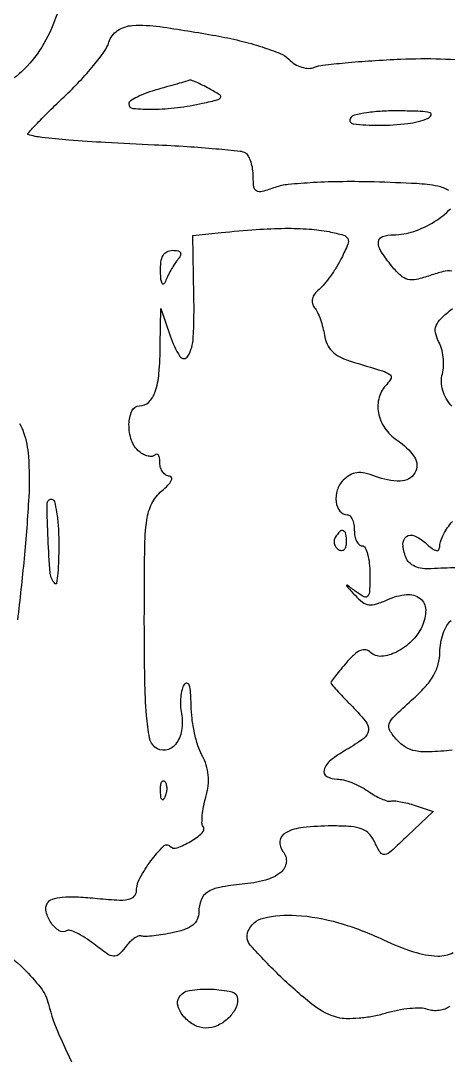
# Model space of a CAD drawing. Extents: x 0 to 5034, y 0 to 2560.
# Drawn here: x 210.1 to 265.1, y 1911.5 to 2044.5 of the extents above; entities that cross this region are included whole.
import ezdxf

# ---------------------------------------------------------------- set-up
doc = ezdxf.new("R2010")
doc.units = 0

msp = doc.modelspace()

# ---------------------------------------------------------------- linework, layer by layer
for points in [[(341.852117, 1939.350626, -0.000001), (341.786287, 1940.842617, -0.000001), (341.715654, 1942.443628, -0.000002)], [(215.9946, 2048.880394, -0.027119), (214.051073, 2043.520542, -0.06195), (211.896142, 2039.80725, -0.071894), (209.120788, 2037.074387, -0.048723)], [(265.169442, 2022.699086, 0.084272), (263.721603, 2023.242929, 0.035195), (261.01468, 2023.571551, 0.005341), (255.567583, 2023.788273, 0.009793), (251.566346, 2023.826279, 0.011164), (247.738108, 2023.702153, 0.010392), (244.503226, 2023.457385, 0.059852), (242.829167, 2023.090292, -0.016941), (241.140302, 2022.564994, -0.184025), (240.442857, 2022.632371, -0.250743), (240.087115, 2023.131563, -0.031961), (240, 2024.493003, 0.036703), (239.929607, 2025.450672, 0.040809), (239.719853, 2026.353349, 0.044783), (239.413135, 2027.080027, 0.132853), (239.046307, 2027.471381, 0.112556), (238.312248, 2027.722327, 0.003681), (235.201346, 2028.027789, 0.006879), (231.502241, 2028.312282, 0.004711), (227.296307, 2028.537847, -0.002852), (221.010833, 2028.851513, -0.006628), (216.30388, 2029.175961, -0.007379), (212.838657, 2029.512562, -0.044757), (211.073102, 2029.872377, -0.553933), (211.026535, 2030.041569, -0.003847), (212.254787, 2031.357823, -0.00913), (213.789207, 2032.918923, -0.005219), (215.695331, 2034.75, 0.015219), (217.679245, 2036.733595, 0.016966), (219.465479, 2038.765625, 0.016491), (220.86378, 2040.589036, 0.080566), (221.439616, 2041.75, -0.171095), (222.555095, 2043.252705, -0.133628), (224.492592, 2043.911245, -0.051915), (228.005014, 2043.764421, -0.007245), (235.19819, 2042.603564, -0.015682), (238.291722, 2041.957596, -0.019007), (241.143739, 2041.152207, -0.018476), (243.464873, 2040.304443, -0.099897), (244.577129, 2039.565728, 0.058323), (245.357051, 2038.949247, 0.062477), (246.240933, 2038.546469, 0.068376), (247.118185, 2038.399269, 0.103031), (247.878939, 2038.534271, -0.066127), (248.958514, 2038.808674, -0.005606), (251.814438, 2039.111481, -0.007356), (255.24329, 2039.385373, -0.005627), (259, 2039.587469, -0.036915), (269.18077, 2039.268655, -0.019981)], [(265.519858, 2012.338019, 0.086887), (264.433658, 2012.26385, 0.023482), (262.773515, 2011.771202, -0.026899), (260.984096, 2011.253462, -0.116323), (259.885308, 2011.257579, -0.128502), (258.962783, 2011.750774, -0.03591), (257.835, 2012.955439, -0.02557), (256.416786, 2014.902483, -0.15918), (256.100432, 2016.078954, -0.307161), (256.62115, 2016.765276, -0.08161), (258.04966, 2017, 0.08213), (260.640373, 2017.428441, 0.056917), (263.33008, 2018.699619, 0.061126), (265.35782, 2020.33036, 0.244833)], [(265.533434, 1994.963056, -0.053537), (264.829131, 1995.931886, -0.059805), (264.377493, 1996.993728, -0.062972), (264.205338, 1998.081874, -0.07185), (264.323429, 1999.128792, 0.055848), (264.466332, 2000.112932, 0.036823), (264.419417, 2001.256666, 0.036895), (264.205799, 2002.377277, 0.057381), (263.844312, 2003.290905, -0.071191), (263.437491, 2004.407979, -0.152322), (263.523848, 2005.312293, -0.102706), (264.159755, 2006.237385, -0.022691), (265.616235, 2007.510984, 0.018712)], [(209.955879, 1992.725974, -0.038441), (210.471638, 1991.559909, -0.035679), (210.875752, 1990.089829, -0.030627), (211.092833, 1988.5, -0.032647), (211.140679, 1983.298545, -0.009717), (210.541061, 1975.372453, -0.006606), (209.683199, 1967.471458, -0.090256)], [(266.170602, 1974.179966, 0.011348), (262.880651, 1974.044301, -0.050102), (261.748846, 1974.085303, -0.073056), (260.791742, 1974.362787, -0.086097), (260.070977, 1974.855685, -0.108627), (259.627406, 1975.52858, -0.07353), (259.253583, 1977.203331, -0.253475), (259.695667, 1978.183584, -0.272834), (260.719196, 1978.304846, -0.080369), (262.099277, 1977.410155, 0.01816), (263.017517, 1976.637912, 0.115154), (263.567463, 1976.383273, 0.331053), (263.875928, 1976.526635, 0.124727), (264, 1977.016272, -0.087163), (264.111193, 1977.649273, -0.032748), (264.474031, 1978.476732, -0.03123), (264.996154, 1979.345483, -0.033004), (265.613721, 1980.12566, 0.05362)], [(265.581946, 1950.720613, -0.014103), (262.643704, 1950.500893, -0.057828), (260.864006, 1950.62405, -0.090764), (259.58969, 1951.111945, -0.072263), (258.453025, 1952.051907, -0.053017), (257.572203, 1953.260917, -0.224462), (257.500679, 1954.130229, -0.112519), (258.146258, 1955.107879, -0.009611), (260.371079, 1957.155195, 0.025622), (262.067411, 1958.819559, 0.053027), (263.171323, 1960.309301, 0.065674), (263.789138, 1961.7681, 0.067464), (264, 1963.323756, -0.043973), (264.106884, 1964.536747, -0.04146), (264.424547, 1965.737395, -0.044261), (264.890609, 1966.75365, -0.099653), (265.445267, 1967.389757, 0.072541)], [(265.262735, 1917.783932, -0.081821), (264.669771, 1917.44426, -0.055601), (263.913803, 1917.254574, -0.054665), (263.118529, 1917.234263, -0.070798), (262.408064, 1917.396906, 0.090127), (261.534563, 1917.561855, 0.025593), (260.14813, 1917.500391, 0.024893), (258.561214, 1917.268253, 0.024022), (256.985922, 1916.877636, -0.027676), (255.35749, 1916.486446, -0.023787), (253.611278, 1916.25308, -0.024483), (252.003539, 1916.194642, -0.061109), (250.840593, 1916.352235, -0.103131), (247.823915, 1917.855467, -0.024426), (243.562293, 1921.568169, -0.018264), (239.665226, 1925.597121, -0.281783), (239.328969, 1927.414897, -0.249746), (241.31838, 1929.141909, -0.071876), (245.516503, 1929.486614, -0.05557), (250.95715, 1928.538083, -0.039634), (256.743555, 1926.34115, 0.031894), (260.600178, 1924.808271, 0.070015), (263.720161, 1924.257427, 0.129129), (265.714816, 1924.707425, 0.279893)], [(207.225876, 1925.395128, -0.031003), (210.453021, 1922.656763, -0.037984), (212.673357, 1920.171866, -0.103294), (213.689391, 1918.054689, 0.045011), (215.070448, 1914.042874, 0.011472), (218.030227, 1907.827732, 0.009312)]]:
    msp.add_lwpolyline(points, format="xyb")
for points in [[(227.75, 2035.697266, 0.01909), (226.313226, 2035.235152, 0.028507), (225.101562, 2034.713763, 0.027646), (224.2064, 2034.20285, 0.254512), (224, 2033.823635, 0.389131), (224.5347, 2033.240626, 0.023869), (227.100426, 2033.141385, 0.028188), (230.250601, 2033.347794, 0.024741), (233.5, 2033.909794, 0.00553), (235.489727, 2034.379438, 0.233849), (235.813954, 2034.653804, 0.374409), (235.709755, 2034.98198, 0.010372), (234.315741, 2035.79148, 0.009837), (233.455921, 2036.245347, 0.014377), (232.68036, 2036.607876, 0.00974), (232.029152, 2036.874821, 0.189795), (231.815741, 2036.873632, -0.024176), (231.58216, 2036.793008, -0.000593), (230.491187, 2036.475947, -0.001285), (229.209816, 2036.108767, -0.000874)], [(252.5, 2032, 0.551164), (252.862119, 2031.25776, 0.027363), (256.142439, 2031.078107, 0.029199), (259.866636, 2031.295775, 0.0724), (262.5, 2032, 0.186877), (262.881106, 2032.373523, 0.467729), (262.734263, 2032.678254, 0.051695), (261.478793, 2032.859605, 0.006952), (258.809017, 2032.929715, 0.016496), (256.584062, 2032.883787, 0.023175), (254.608213, 2032.685604, 0.020685), (253.039467, 2032.387685, 0.199637)], [(249.748608, 2017.400278, -0.017703), (251.608328, 2016.959346, -0.218673), (252.151594, 2016.502902, -0.212494), (252.167883, 2015.785442, -0.016672), (251.352859, 2014.005503, -0.021621), (250.70963, 2012.844623, -0.017977), (249.929942, 2011.667862, -0.018351), (249.136658, 2010.641091, -0.045924), (248.46692, 2009.972546, 0.057222), (247.895429, 2009.375764, 0.102848), (247.605121, 2008.766178, 0.124102), (247.609553, 2008.172109, 0.108569), (247.891851, 2007.617321, -0.062076), (248.268215, 2007.020982, -0.024098), (248.640722, 2006.116847, -0.023412), (248.954434, 2005.087438, -0.026794), (249.154182, 2004.078328, 0.073726), (249.493542, 2002.937059, 0.088145), (250.137187, 2002.020149, 0.077876), (251.127523, 2001.301906, 0.044597), (252.5, 2000.7491, -0.002158), (256.608883, 1999.4867, -0.066631), (257.575779, 1999.036849, -0.378851), (257.716565, 1998.543498, -0.084977), (257.167217, 1997.767217, 0.128801), (256.193309, 1996.101992, 0.114666), (256.10356, 1994.094626, 0.106022), (256.923235, 1992.128059, 0.096446), (258.5, 1990.591957, -0.09778), (260.72489, 1988.412946, -0.292964), (260.78769, 1986.38105, -0.265393), (258.909538, 1985.323351, -0.089585), (255.706268, 1985.921577, 0.033836), (254.340231, 1986.337677, 0.086634), (253.311524, 1986.394511, 0.10387), (252.438804, 1986.100796, 0.063524), (251.576309, 1985.433452, 0.118099), (250.801969, 1984.171289, 0.109007), (250.652951, 1982.65594, 0.138203), (251.147931, 1981.464658, 0.229489), (252.106989, 1981, -0.208972), (252.448422, 1980.850784, -0.081888), (252.737678, 1980.4125, -0.06238), (252.934472, 1979.765672, -0.042713), (253, 1979, 0.048028), (253.073693, 1978.234582, 0.068025), (253.29375, 1977.5875, 0.088204), (253.618118, 1977.151477, 0.191087), (254, 1977, -0.282515), (254.386046, 1976.762953, -0.050064), (254.70625, 1975.935907, -0.04127), (254.927501, 1974.765647, -0.026097), (255, 1973.377555, -0.009312), (254.959726, 1971.215185, -0.154251), (254.720164, 1970.545068, -0.366037), (254.250486, 1970.44024, -0.040824), (253.25, 1971.072787, 0.001027), (252.088734, 1971.943439, 0.499137), (252.011437, 1971.920824, 0.280691), (252.032795, 1971.807969, 0.000817), (253.08806, 1970.642886, 0.046516), (254.038971, 1969.774239, 0.130249), (254.867503, 1969.435396, 0.110815), (255.837994, 1969.5245, 0.028818), (257.308446, 1970.094676, -0.082243), (259.706624, 1970.741407, -0.19318), (261.457132, 1970.233553, -0.230568), (262.176053, 1968.758686, -0.110769), (261.704791, 1966.654204, -0.085678), (260.365933, 1964.746218, -0.079972), (258.435442, 1963.343454, -0.096786), (256.492562, 1962.793588, -0.220532), (255.093782, 1963.306218, 0.150918), (254.494169, 1963.622834, 0.146366), (253.812324, 1963.551375, 0.086856), (253.005817, 1963.036286, 0.028683), (252.021825, 1962.025165, 0.005971), (251.247061, 1961.11, 0.008917), (250.593911, 1960.29019, 0.004635), (250.064003, 1959.586766, 0.160445), (250, 1959.392445, 0.180032), (250.071648, 1959.199907, 0.004022), (250.734375, 1958.44511, 0.008574), (251.541901, 1957.570834, 0.005631), (252.5, 1956.590909, -0.022928), (254.431931, 1954.473178, -0.197734), (254.806147, 1953.277312, -0.216953), (254.214056, 1952.229752, -0.02794), (251.993677, 1950.79651, 0.038814), (249.970159, 1949.427174, 0.148137), (249.114299, 1948.187237, 0.356539), (249.444583, 1947.348067, 0.128413), (250.777494, 1947, -0.063572), (251.612442, 1946.893411, -0.028365), (252.669597, 1946.554004, -0.027516), (253.762263, 1946.062908, -0.033413), (254.722642, 1945.481716, 0.02226), (255.611558, 1944.916329, 0.027302), (256.489973, 1944.472998, 0.027563), (257.250547, 1944.188715, 0.142261), (257.695148, 1944.179841, -0.091895), (258.148244, 1944.215889, -0.019119), (258.941668, 1944.102366, -0.019472), (259.865613, 1943.896445, -0.017302), (260.808403, 1943.612201), (263.116806, 1942.828152), (259.878577, 1939.733527, -0.006296), (257.709427, 1937.712213, -0.131704), (256.92852, 1937.30998, -0.313063), (256.354197, 1937.54811, -0.03783), (255.66736, 1938.819451, 0.079392), (254.94733, 1939.922892, 0.116383), (253.996248, 1940.577015, 0.075183), (252.546014, 1940.90232, 0.018479), (250.097186, 1940.984687, 0.02539), (246.402038, 1940.784587, 0.094416), (244.180546, 1940.11406, 0.245617), (243.437401, 1939.04552, 0.207585), (243.826633, 1937.708894, -0.202955), (244.247759, 1936.309198, -0.199075), (243.540197, 1935.017787, -0.104419), (241.561588, 1934.016525, -0.041952), (238.561903, 1933.481422, 0.022337), (235.696098, 1933.085336, 0.097317), (234.110173, 1932.459184, 0.15873), (233.289044, 1931.455947, 0.093035), (233, 1929.915983, -0.103462), (232.803153, 1928.974865, -0.119045), (232.249454, 1928.245536, -0.085994), (231.263634, 1927.690348, -0.033321), (229.75, 1927.26374, -0.011613), (228.442461, 1927.019216, -0.013914), (227.201367, 1926.852129, -0.012663), (226.155506, 1926.767572, -0.084233), (225.637631, 1926.826196, 0.169936), (225.219065, 1926.802789, 0.053396), (224.660193, 1926.498048, 0.046348), (224.064655, 1925.997927, 0.037083), (223.521168, 1925.359836, -0.04814), (222.705412, 1924.443836, -0.218017), (222.042789, 1924.225941, -0.1266), (221.216379, 1924.540292, -0.012795), (219.515999, 1925.808755, 0.0227), (218.406193, 1926.602942, 0.032127), (217.347114, 1927.197438, 0.033315), (216.458461, 1927.553063, 0.220376), (215.99577, 1927.497385, -0.291304), (215.0497, 1927.510012, -0.098292), (214.020276, 1928.520713, -0.08747), (213.376696, 1929.94605, -0.203544), (213.550668, 1931.081983, -0.182427), (214.17901, 1931.565963, -0.048681), (215.438694, 1931.818908, -0.035696), (217.2365, 1931.871991, -0.015251), (219.636758, 1931.698041, 0.009992), (222.482402, 1931.461704, 0.060366), (223.958939, 1931.547004, 0.156069), (224.706599, 1931.943813, 0.19575), (225, 1932.664523, -0.126552), (225.414934, 1934.277655, -0.03476), (226.848606, 1936.499574, -0.032037), (228.452788, 1938.378942, -0.418549), (229.281599, 1938.385068, 0.289631), (230.206142, 1938.176804, 0.047738), (231.94165, 1938.988923, 0.049989), (233.439628, 1940.087959, 0.362623), (233.556982, 1940.907801, -0.136945), (233.414654, 1941.400206, -0.025528), (233.45441, 1942.349315, -0.025644), (233.619516, 1943.486474, -0.020963), (233.908573, 1944.681212, 0.039886), (234.205951, 1946.151472, 0.052827), (234.225444, 1947.515956, 0.054972), (233.961457, 1948.810895, 0.048776), (233.415034, 1950.073584, -0.050413), (232.895076, 1951.285968, -0.02267), (232.450812, 1952.96224, -0.022169), (232.138053, 1954.790688, -0.028106), (232.020123, 1956.5, 0.014293), (231.952064, 1958.148145, 0.062155), (231.763956, 1959.105551, 0.289026), (231.474412, 1959.344485, 0.291039), (231.135717, 1959.185354, 0.081861), (230.848295, 1958.508898, 0.035267), (230.684024, 1957.539812, 0.033693), (230.651588, 1956.460732, 0.037911), (230.768705, 1955.429608, -0.088885), (230.794013, 1953.2442, -0.12599), (230.011083, 1951.473829, -0.190824), (228.731916, 1950.730102, -0.213731), (227.367321, 1951.110114, -0.17653), (226.67734, 1952.291477, -0.023614), (226.291793, 1955.196808, -0.017031), (226.062099, 1959.727559, -0.004148), (226, 1967.212152, -0.00272), (226.051069, 1976.601376, -0.030488), (226.318934, 1980.323893, -0.083143), (226.971319, 1982.44267, -0.103095), (228.25, 1984.056438, 0.026543), (229.030464, 1984.781102, 0.071905), (229.471875, 1985.391859, 0.201483), (229.504489, 1985.776386, 0.317892), (229.25, 1985.966731, -0.130968), (228.773204, 1986.107488, -0.097619), (228.367188, 1986.47981, -0.085774), (228.093945, 1987.027303, -0.073075), (228, 1987.666667, 0.037878), (227.954785, 1988.262653, 0.107049), (227.806715, 1988.650465, 0.244364), (227.589508, 1988.772948, 0.207794), (227.342009, 1988.675343, -0.171918), (226.989854, 1988.507446, -0.082297), (226.483088, 1988.537806, -0.066538), (225.904134, 1988.753708, -0.050768), (225.342009, 1989.131121, -0.139023), (224.356462, 1990.566149, -0.083748), (224.028474, 1992.619214, -0.102798), (224.40568, 1994.358512, -0.296333), (225.393011, 1995, 0.197727), (226.57219, 1995.485285, 0.116054), (227.393561, 1996.798647, 0.0613), (227.880839, 1999.137953, 0.017709), (228.056442, 2002.831787), (228.112884, 2007.5), (229.306442, 2004, 0.059649), (230.573137, 2001.362985, 0.559652), (231.59411, 2001.379947, 0.1229), (232.299574, 2003.75123, 0.015119), (232.377758, 2009.197251), (232.255516, 2016.894502), (235.877758, 2017.279148, -0.008691), (240.396004, 2017.679663, -0.015576), (244.118009, 2017.828184, -0.0189), (247.203952, 2017.738469, -0.032645)], [(230.256717, 2013.75, 0.024679), (229.837886, 2013.162826, 0.014699), (229.395694, 2012.426563, 0.014696), (228.997251, 2011.665069, 0.024531), (228.71322, 2011, -0.123079), (228.493713, 2010.678801, -0.491596), (228.294265, 2010.716627, -0.093511), (228.14239, 2011.238721, -0.016978), (228.078947, 2012.25, -0.03684), (228.135022, 2013.496729, -0.098532), (228.409311, 2014.338422, -0.144526), (228.906619, 2014.822847, -0.121902), (229.622445, 2015, -0.044529), (230.333522, 2014.936547, -0.234996), (230.638507, 2014.709655, -0.242314), (230.6363, 2014.335537, -0.04693)], [(215, 1977.333333, -0.007603), (214.967423, 1975.191192, -0.014347), (214.865333, 1973.465917, -0.01159), (214.72274, 1972.186282, -0.620713), (214.541559, 1972.125108, -0.176021), (213.908913, 1973.479723, -0.01124), (213.615897, 1977.914725, -0.008476), (213.496226, 1982.422449, -0.417025), (214.068265, 1983, -0.341575), (214.433814, 1982.717291, -0.022812), (214.726303, 1981.335417, -0.025291), (214.932827, 1979.50568, -0.015457)], [(250.542705, 1978.069098, 0.108373), (250.401101, 1977.665803, 0.099685), (250.434921, 1977.22714, 0.095498), (250.639411, 1976.820631, 0.090427), (250.983688, 1976.510081, 0.136093), (251.36964, 1976.397824, 0.190788), (251.701458, 1976.524436, 0.140899), (251.925389, 1976.890269, 0.067432), (252, 1977.440983, 0.039415), (251.914842, 1978.519563, 0.25701), (251.592818, 1978.933879, 0.315493), (251.13314, 1978.838655, 0.050477)], [(228.683114, 1944.8125, -0.054073), (228.461564, 1944.395823, -0.470617), (228.279315, 1944.37858, -0.168741), (228.137993, 1944.670344, -0.018894), (228.078947, 1945.416667, -0.028489), (228.089945, 1946.112848, -0.077125), (228.200665, 1946.592839, -0.208169), (228.385309, 1946.77538, -0.296942), (228.604167, 1946.729167, -0.126455), (228.797407, 1946.402231, -0.060344), (228.876576, 1945.916927, -0.05415), (228.839148, 1945.359369, -0.051402)], [(238, 1918.7, -0.124844), (237.66741, 1917.388744, -0.084474), (236.710858, 1916.169776, -0.081645), (235.3676, 1915.301259, -0.103122), (233.922445, 1915, -0.124603), (232.433714, 1915.376852, -0.089703), (231.089439, 1916.452363, -0.102304), (230.330818, 1917.798501, -0.219126), (230.472927, 1918.956195, -0.219191), (231.789436, 1919.829429, -0.047067), (234.594232, 1919.998037, -0.048798), (237.24851, 1919.646858, -0.348607)]]:
    msp.add_lwpolyline(points, format="xyb", close=True)

doc.saveas('drawing.dxf')
